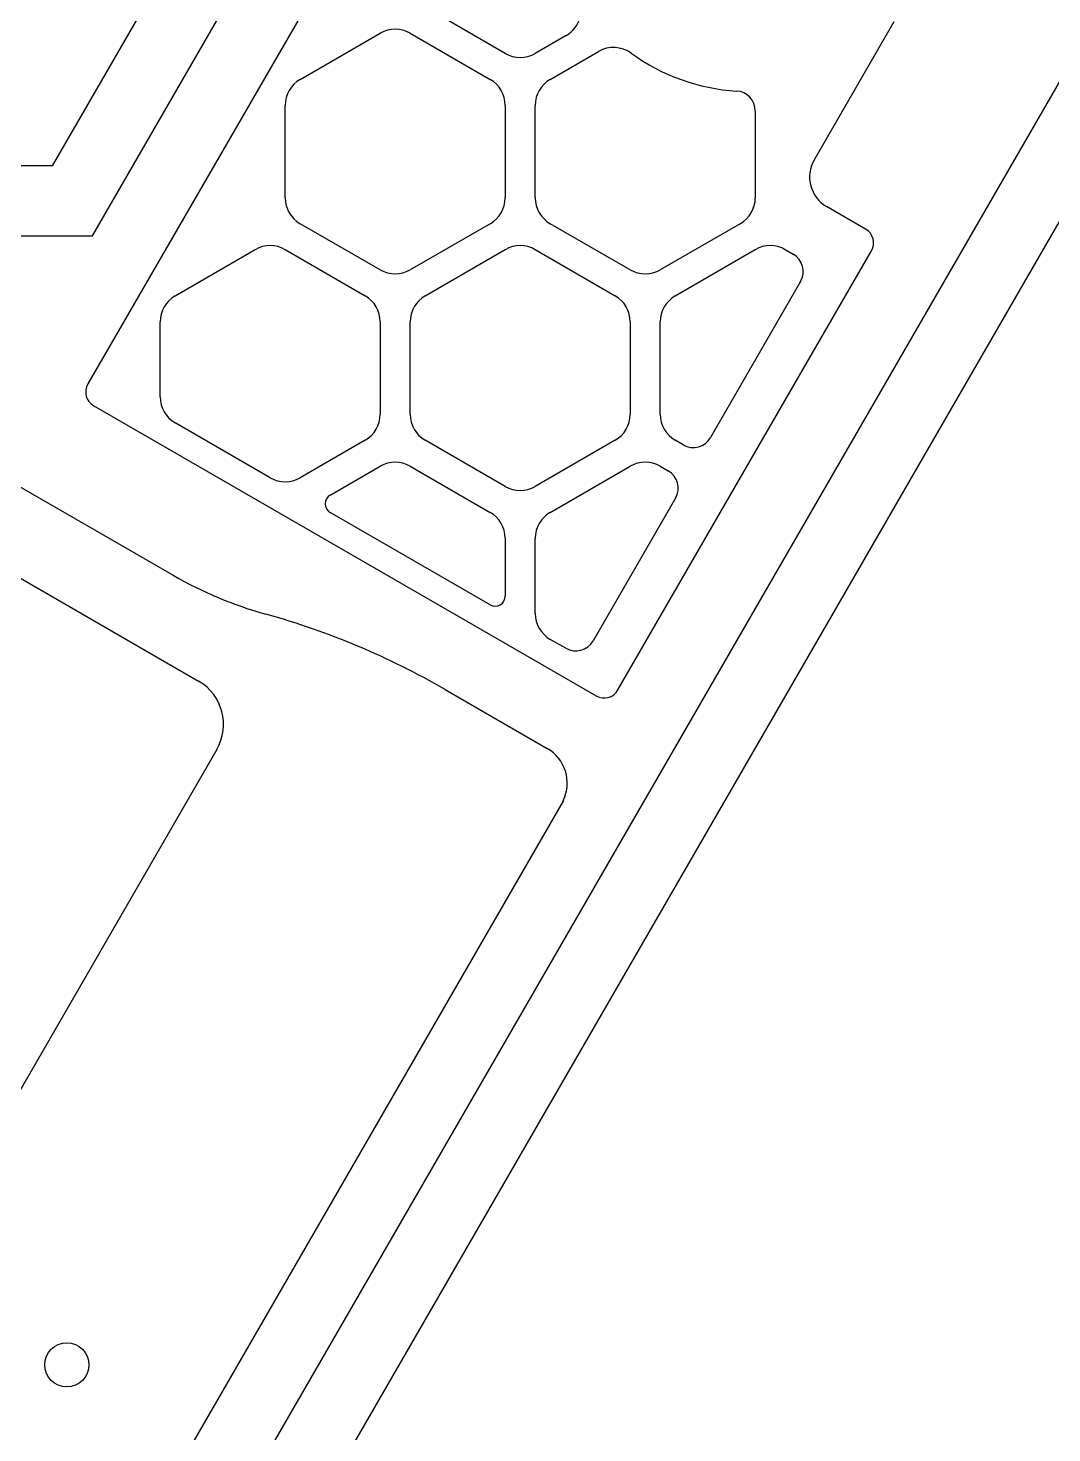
# Model space of a CAD drawing. Extents: x 442 to 745, y 5 to 355.
# Drawn here: x 528.8 to 570.9, y 127.5 to 185.4 of the extents above; entities that cross this region are included whole.
import ezdxf

# ---------------------------------------------------------------- set-up
doc = ezdxf.new("R2010")
doc.units = 0
doc.layers.add('VISIBLE__ANSI_', color=7, linetype='CONTINUOUS')

msp = doc.modelspace()

# ---------------------------------------------------------------- linework, layer by layer
at = {"layer": 'VISIBLE__ANSI_'}
for p, q in [((621.4, 270.075), (517.036, 89.313)), ((531.419, 176.812), (585.265, 270.075)), ((522.029, 92.195), (623.064, 267.193)), ((580.273, 267.193), (529.755, 179.694)), ((551.089, 205.116), (531.222, 170.705)), ((548.407, 184.318), (545.112, 186.22)), ((539.965, 183.249), (543.26, 185.151)), ((544.495, 185.151), (547.789, 183.249)), ((561.122, 179.925), (564.416, 185.63)), ((550.921, 185.057), (549.642, 184.318)), ((550.259, 183.249), (552.247, 184.396)), ((539.348, 178.375), (539.348, 182.179)), ((548.407, 182.179), (548.407, 178.375)), ((549.642, 178.375), (549.642, 182.179)), ((558.701, 181.946), (558.701, 178.375)), ((529.755, 179.694), (486.964, 179.694)), ((563.242, 177.084), (561.635, 178.012)), ((543.26, 175.404), (539.965, 177.305)), ((547.789, 177.305), (544.495, 175.404)), ((553.554, 175.404), (550.259, 177.305)), ((558.083, 177.305), (554.789, 175.404)), ((481.971, 176.812), (531.419, 176.812)), ((534.818, 174.334), (538.113, 176.236)), ((539.348, 176.236), (542.642, 174.334)), ((545.112, 174.334), (548.407, 176.236)), ((549.642, 176.236), (552.936, 174.334)), ((553.045, 158.105), (563.483, 176.184)), ((555.406, 174.334), (558.701, 176.236)), ((559.936, 176.236), (560.265, 176.046)), ((560.567, 174.921), (556.861, 168.502)), ((534.201, 170.174), (534.201, 173.264)), ((543.26, 173.264), (543.26, 169.46)), ((544.495, 169.46), (544.495, 173.264)), ((553.554, 173.264), (553.554, 169.46)), ((554.789, 169.46), (554.789, 173.264)), ((517.786, 172.614), (534.737, 162.827)), ((531.463, 169.805), (552.145, 157.864)), ((516.915, 169.36), (535.777, 158.471)), ((538.73, 166.845), (534.818, 169.104)), ((542.642, 168.391), (539.965, 166.845)), ((548.407, 166.489), (545.112, 168.391)), ((552.936, 168.391), (549.642, 166.489)), ((555.736, 168.2), (555.406, 168.391)), ((541.201, 166.132), (543.26, 167.321)), ((544.495, 167.321), (547.789, 165.419)), ((550.259, 165.419), (553.554, 167.321)), ((554.789, 167.321), (555.118, 167.131)), ((555.42, 166.006), (552.023, 160.122)), ((547.789, 161.615), (541.201, 165.419)), ((548.407, 164.349), (548.407, 161.972)), ((549.642, 161.259), (549.642, 164.349)), ((550.898, 159.82), (550.259, 160.189)), ((545.926, 158.127), (550.134, 155.697)), ((536.53, 155.658), (511.495, 112.296)), ((550.798, 153.554), (520.451, 100.992)), ((550.794, 153.557), (550.798, 153.554))]:
    msp.add_line(p, q, dxfattribs=at)
msp.add_circle((530.354, 130.316), 0.906, dxfattribs=at)
for centre, radius, start, end in [((550.304, 186.127), 1.235, 300, 30.8783), ((543.877, 184.081), 1.235, 60, 120), ((552.864, 183.326), 1.235, 53.9935, 120), ((549.024, 185.388), 1.235, 240, 300), ((558.432, 190.987), 8.235, 233.9935, 266.48967), ((540.583, 182.179), 1.235, 120, 180), ((547.171, 182.179), 1.235, 0, 60), ((550.877, 182.179), 1.235, 120, 180), ((557.877, 181.946), 0.824, 0, 86.48967), ((562.335, 179.225), 1.4, 150, 240), ((540.583, 178.375), 1.235, 180, 240), ((547.171, 178.375), 1.235, 300, 0), ((550.877, 178.375), 1.235, 180, 240), ((557.465, 178.375), 1.235, 300, 0), ((562.913, 176.514), 0.659, 330, 60), ((538.73, 175.166), 1.235, 60, 120), ((549.024, 175.166), 1.235, 60, 120), ((559.318, 175.166), 1.235, 60, 120), ((559.853, 175.332), 0.824, 330, 60), ((543.877, 176.473), 1.235, 240, 300), ((554.171, 176.473), 1.235, 240, 300), ((535.436, 173.264), 1.235, 120, 180), ((542.024, 173.264), 1.235, 0, 60), ((545.73, 173.264), 1.235, 120, 180), ((552.318, 173.264), 1.235, 0, 60), ((556.024, 173.264), 1.235, 120, 180), ((531.792, 170.376), 0.659, 150, 240), ((535.436, 170.174), 1.235, 180, 240), ((542.024, 169.46), 1.235, 300, 0), ((545.73, 169.46), 1.235, 180, 240), ((552.318, 169.46), 1.235, 300, 0), ((556.024, 169.46), 1.235, 180, 240), ((556.148, 168.914), 0.824, 240, 330), ((543.877, 166.251), 1.235, 60, 120), ((554.171, 166.251), 1.235, 60, 120), ((539.348, 167.915), 1.235, 240, 300), ((554.706, 166.417), 0.824, 330, 60), ((541.407, 165.776), 0.412, 120, 240), ((549.024, 167.559), 1.235, 240, 300), ((547.171, 164.349), 1.235, 0, 60), ((550.877, 164.349), 1.235, 120, 180), ((542.972, 177.091), 16.47, 240, 254.42287), ((547.995, 161.972), 0.412, 240, 0), ((529.991, 130.526), 31.87, 60, 74.42287), ((550.877, 161.259), 1.235, 180, 240), ((551.309, 160.534), 0.824, 240, 330), ((534.747, 156.688), 2.059, 330, 60), ((552.475, 158.434), 0.659, 240, 330), ((549.31, 154.271), 1.647, 334.30122, 60)]:
    msp.add_arc(centre, radius, start, end, dxfattribs=at)

doc.saveas('drawing.dxf')
